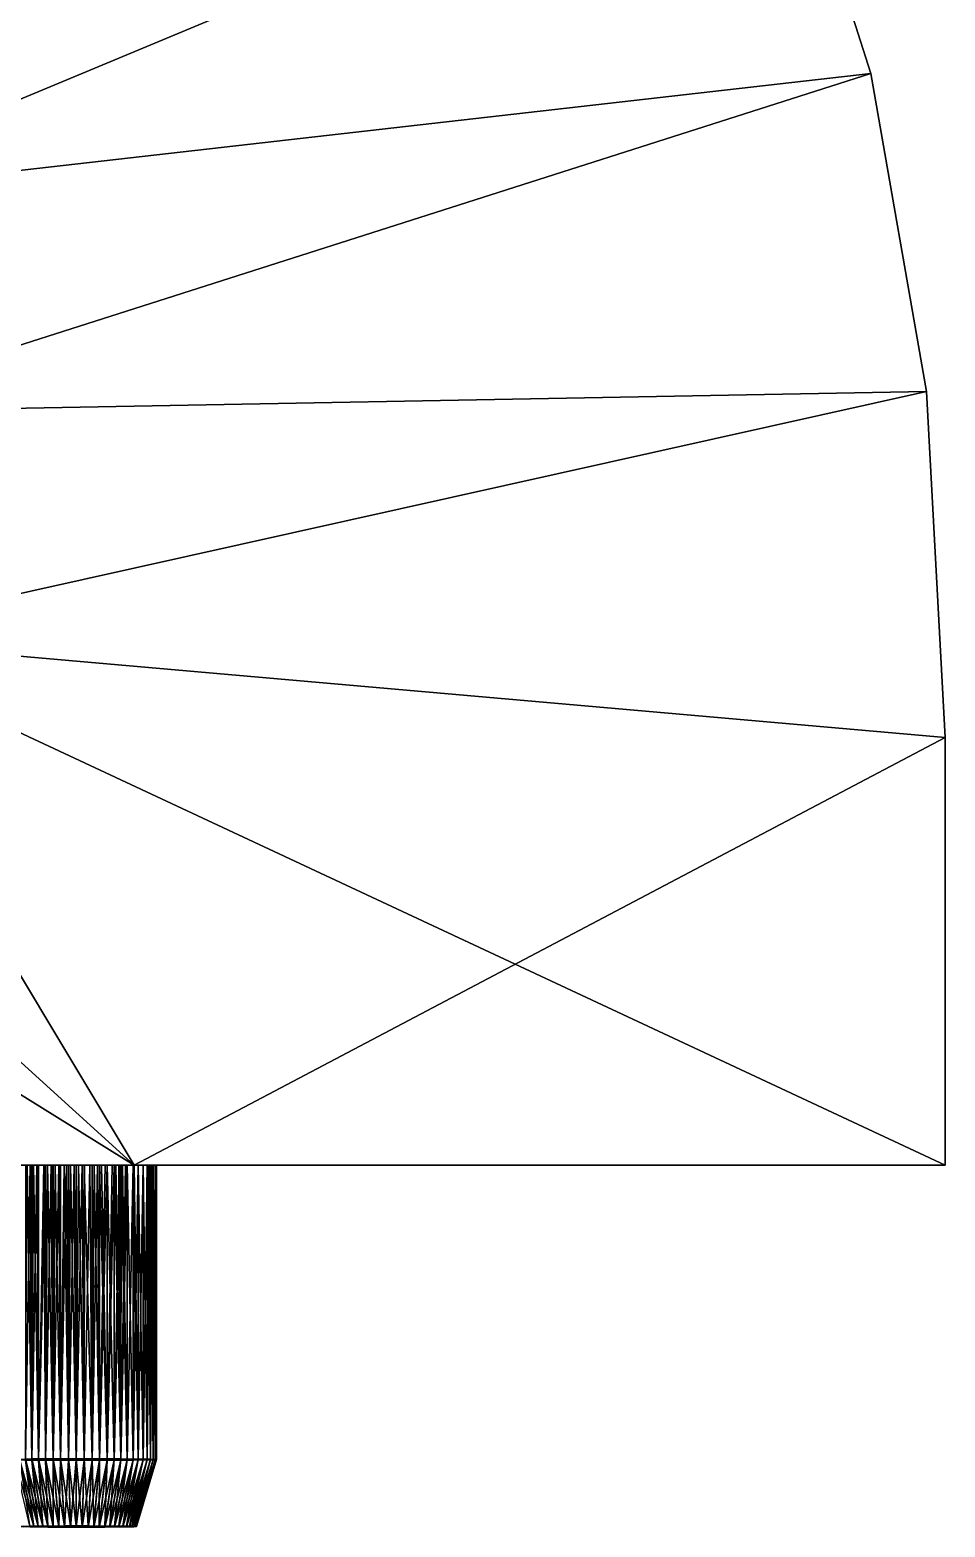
# Model space of a CAD drawing. Extents: x 47.8 to 140.8, y -88 to 7.
# Drawn here: x 123.66 to 140.76, y -48.99 to -21 of the extents above; entities that cross this region are included whole.
import ezdxf

# ---------------------------------------------------------------- set-up
doc = ezdxf.new("R2010")
doc.units = 0
doc.header["$MEASUREMENT"] = 0
doc.layers.add('STL2DXF', color=7, linetype='Continuous')

msp = doc.modelspace()

# ---------------------------------------------------------------- linework, layer by layer
at = {"layer": 'STL2DXF'}
for points in [[(118.293, -20.319), (137.642, -16.381), (119.073, -24.12)], [(118.293, -20.319, 15), (119.073, -24.12, 15), (137.642, -16.381, 15)], [(139.376, -21.809), (119.073, -24.12), (137.642, -16.381)], [(139.376, -21.809, 15), (137.642, -16.381, 15), (119.073, -24.12, 15)], [(139.376, -21.809), (137.642, -16.381), (139.376, -21.809, 15)], [(139.376, -21.809, 15), (137.642, -16.381), (137.642, -16.381, 15)], [(119.073, -24.12), (139.376, -21.809), (119.542, -28.14)], [(119.542, -28.14, 15), (139.376, -21.809, 15), (119.073, -24.12, 15)], [(140.416, -27.757), (119.542, -28.14), (139.376, -21.809)], [(139.376, -21.809, 15), (119.542, -28.14, 15), (140.416, -27.757, 15)], [(139.376, -21.809), (139.376, -21.809, 15), (140.416, -27.757, 15)], [(139.376, -21.809), (140.416, -27.757, 15), (140.416, -27.757)], [(119.698, -32.378), (119.542, -28.14), (140.416, -27.757)], [(119.698, -32.378, 15), (140.416, -27.757, 15), (119.542, -28.14, 15)], [(140.416, -27.757), (140.763, -34.224), (119.698, -32.378)], [(140.416, -27.757, 15), (119.698, -32.378, 15), (140.763, -34.224, 15)], [(140.763, -34.224, 15), (140.763, -34.224), (140.416, -27.757, 15)], [(140.416, -27.757), (140.416, -27.757, 15), (140.763, -34.224)], [(125.603, -42.223, 15), (109.763, -32.378, 15), (68.672, -42.223, 15)], [(95.463, -42.223), (119.698, -32.378), (140.763, -42.223)], [(109.763, -32.378, 15), (125.603, -42.223, 15), (114.763, -32.378, 15)], [(114.763, -32.378, 15), (125.603, -42.223, 15), (119.698, -32.378, 15)], [(140.763, -42.223), (119.698, -32.378), (140.763, -34.224)], [(125.603, -42.223, 15), (140.763, -34.224, 15), (119.698, -32.378, 15)], [(140.763, -42.223, 15), (140.763, -34.224, 15), (125.603, -42.223, 15)], [(140.763, -42.223), (140.763, -34.224), (140.763, -34.224, 15)], [(140.763, -42.223), (140.763, -34.224, 15), (140.763, -42.223, 15)], [(68.672, -42.223, 15), (96.963, -42.223, 8.936), (125.603, -42.223, 15)], [(124.295, -42.223, 6.194), (95.463, -42.223), (124.376, -42.223, 6.182)], [(140.763, -42.223), (124.376, -42.223, 6.182), (95.463, -42.223)], [(123.603, -42.223, 6.468), (95.463, -42.223), (123.69, -42.223, 6.409)], [(123.724, -42.223, 6.39), (95.463, -42.223), (123.816, -42.223, 6.339)], [(123.949, -42.223, 6.281), (95.463, -42.223), (123.949, -42.223, 6.281)], [(123.816, -42.223, 6.339), (95.463, -42.223), (123.949, -42.223, 6.281)], [(124.086, -42.223, 6.236), (95.463, -42.223), (124.088, -42.223, 6.235)], [(123.949, -42.223, 6.281), (95.463, -42.223), (123.987, -42.223, 6.269)], [(124.23, -42.223, 6.202), (95.463, -42.223), (124.295, -42.223, 6.194)], [(124.088, -42.223, 6.235), (95.463, -42.223), (124.126, -42.223, 6.227)], [(124.126, -42.223, 6.227), (95.463, -42.223), (124.23, -42.223, 6.202)], [(123.987, -42.223, 6.269), (95.463, -42.223), (124.086, -42.223, 6.236)], [(123.724, -42.223, 6.39), (123.69, -42.223, 6.409), (95.463, -42.223)], [(97.071, -42.223, 8.931), (125.603, -42.223, 15), (96.963, -42.223, 8.936)], [(97.11, -42.223, 8.929), (125.603, -42.223, 15), (97.071, -42.223, 8.931)], [(97.113, -42.223, 8.929), (125.603, -42.223, 15), (97.11, -42.223, 8.929)], [(97.218, -42.223, 8.915), (125.603, -42.223, 15), (97.113, -42.223, 8.929)], [(97.256, -42.223, 8.909), (125.603, -42.223, 15), (97.218, -42.223, 8.915)], [(97.256, -42.223, 8.909), (125.603, -42.223, 15), (97.256, -42.223, 8.909)], [(97.361, -42.223, 8.886), (125.603, -42.223, 15), (97.256, -42.223, 8.909)], [(97.398, -42.223, 8.877), (125.603, -42.223, 15), (97.361, -42.223, 8.886)], [(97.5, -42.223, 8.843), (125.603, -42.223, 15), (97.398, -42.223, 8.877)], [(97.537, -42.223, 8.831), (125.603, -42.223, 15), (97.5, -42.223, 8.843)], [(97.635, -42.223, 8.788), (125.603, -42.223, 15), (97.537, -42.223, 8.831)], [(97.67, -42.223, 8.773), (125.603, -42.223, 15), (97.635, -42.223, 8.788)], [(97.67, -42.223, 8.773), (125.603, -42.223, 15), (97.67, -42.223, 8.773)], [(97.671, -42.223, 8.772), (125.603, -42.223, 15), (97.67, -42.223, 8.773)], [(97.763, -42.223, 8.722), (125.603, -42.223, 15), (97.671, -42.223, 8.772)], [(97.796, -42.223, 8.703), (125.603, -42.223, 15), (97.763, -42.223, 8.722)], [(97.799, -42.223, 8.702), (125.603, -42.223, 15), (97.796, -42.223, 8.703)], [(97.884, -42.223, 8.644), (125.603, -42.223, 15), (97.799, -42.223, 8.702)], [(97.915, -42.223, 8.623), (125.603, -42.223, 15), (97.884, -42.223, 8.644)], [(98.024, -42.223, 8.532), (125.603, -42.223, 15), (97.915, -42.223, 8.623)], [(98.123, -42.223, 8.432), (125.603, -42.223, 15), (98.024, -42.223, 8.532)], [(98.21, -42.223, 8.323), (125.603, -42.223, 15), (98.123, -42.223, 8.432)], [(98.286, -42.223, 8.207), (125.603, -42.223, 15), (98.21, -42.223, 8.323)], [(98.294, -42.223, 8.192), (125.603, -42.223, 15), (98.286, -42.223, 8.207)], [(98.294, -42.223, 8.192), (98.333, -42.223, 8.117), (125.603, -42.223, 15)], [(98.349, -42.223, 8.084), (125.603, -42.223, 15), (98.333, -42.223, 8.117)], [(125.603, -42.223, 15), (98.349, -42.223, 8.084), (98.35, -42.223, 8.083)], [(98.385, -42.223, 7.991), (125.603, -42.223, 15), (98.35, -42.223, 8.083)], [(98.398, -42.223, 7.957), (125.603, -42.223, 15), (98.385, -42.223, 7.991)], [(125.603, -42.223, 15), (98.398, -42.223, 7.957), (123.571, -42.223, 8.623)], [(123.659, -42.223, 8.682), (125.603, -42.223, 15), (123.571, -42.223, 8.623)], [(123.69, -47.718, 6.233), (123.571, -47.719, 6.313), (123.603, -42.223, 6.468)], [(123.571, -47.739, 8.446), (123.69, -47.74, 8.527), (123.659, -42.223, 8.682)], [(123.571, -47.739, 8.446), (123.659, -42.223, 8.682), (123.571, -42.223, 8.623)], [(123.69, -47.718, 6.233), (123.603, -42.223, 6.468), (123.69, -42.223, 6.409)], [(123.69, -42.223, 8.703), (125.603, -42.223, 15), (123.659, -42.223, 8.682)], [(123.69, -42.223, 8.703), (123.659, -42.223, 8.682), (123.69, -47.74, 8.527)], [(123.693, -42.223, 8.705), (125.603, -42.223, 15), (123.69, -42.223, 8.703)], [(123.69, -47.74, 8.527), (123.783, -42.223, 8.755), (123.693, -42.223, 8.705)], [(123.69, -47.74, 8.527), (123.816, -47.741, 8.596), (123.783, -42.223, 8.755)], [(123.816, -47.717, 6.163), (123.69, -47.718, 6.233), (123.724, -42.223, 6.39)], [(123.69, -42.223, 6.409), (123.724, -42.223, 6.39), (123.69, -47.718, 6.233)], [(123.693, -42.223, 8.705), (123.69, -42.223, 8.703), (123.69, -47.74, 8.527)], [(123.783, -42.223, 8.755), (125.603, -42.223, 15), (123.693, -42.223, 8.705)], [(123.816, -47.717, 6.163), (123.724, -42.223, 6.39), (123.816, -42.223, 6.339)], [(123.816, -42.223, 8.773), (125.603, -42.223, 15), (123.783, -42.223, 8.755)], [(123.816, -42.223, 8.773), (123.783, -42.223, 8.755), (123.816, -47.741, 8.596)], [(123.914, -42.223, 8.816), (125.603, -42.223, 15), (123.816, -42.223, 8.773)], [(123.816, -42.223, 6.339), (123.949, -42.223, 6.281), (123.816, -47.717, 6.163)], [(123.914, -42.223, 8.816), (123.816, -47.741, 8.596), (123.949, -47.741, 8.654)], [(123.949, -47.717, 6.105), (123.816, -47.717, 6.163), (123.949, -42.223, 6.281)], [(123.914, -42.223, 8.816), (123.816, -42.223, 8.773), (123.816, -47.741, 8.596)], [(123.949, -42.223, 8.831), (125.603, -42.223, 15), (123.914, -42.223, 8.816)], [(123.949, -47.741, 8.654), (123.949, -42.223, 8.831), (123.914, -42.223, 8.816)], [(123.987, -42.223, 6.269), (124.088, -47.717, 6.059), (123.949, -47.717, 6.105)], [(124.051, -42.223, 8.865), (125.603, -42.223, 15), (123.949, -42.223, 8.831)], [(123.949, -42.223, 6.281), (123.949, -47.717, 6.105), (123.949, -42.223, 6.281)], [(123.949, -47.717, 6.105), (123.949, -42.223, 6.281), (123.987, -42.223, 6.269)], [(123.949, -47.741, 8.654), (124.088, -47.742, 8.7), (124.051, -42.223, 8.865)], [(123.949, -42.223, 8.831), (123.949, -47.741, 8.654), (124.051, -42.223, 8.865)], [(123.987, -42.223, 6.269), (124.086, -42.223, 6.236), (124.088, -47.717, 6.059)], [(124.088, -42.223, 8.877), (125.603, -42.223, 15), (124.051, -42.223, 8.865)], [(124.088, -42.223, 8.877), (124.051, -42.223, 8.865), (124.088, -47.742, 8.7)], [(124.088, -47.717, 6.059), (124.086, -42.223, 6.236), (124.088, -42.223, 6.235)], [(124.088, -42.223, 8.877), (124.193, -42.223, 8.901), (125.603, -42.223, 15)], [(124.088, -42.223, 8.877), (124.088, -42.223, 8.877), (125.603, -42.223, 15)], [(124.193, -42.223, 8.901), (124.088, -42.223, 8.877), (124.088, -47.742, 8.7)], [(124.088, -42.223, 8.877), (124.088, -47.742, 8.7), (124.088, -42.223, 8.877)], [(124.088, -47.742, 8.7), (124.23, -47.742, 8.733), (124.193, -42.223, 8.901)], [(124.23, -47.716, 6.027), (124.088, -47.717, 6.059), (124.126, -42.223, 6.227)], [(124.088, -42.223, 6.235), (124.126, -42.223, 6.227), (124.088, -47.717, 6.059)], [(124.23, -47.716, 6.027), (124.126, -42.223, 6.227), (124.23, -42.223, 6.202)], [(124.23, -42.223, 8.909), (125.603, -42.223, 15), (124.193, -42.223, 8.901)], [(124.23, -47.742, 8.733), (124.23, -42.223, 8.909), (124.193, -42.223, 8.901)], [(124.23, -42.223, 6.202), (124.295, -42.223, 6.194), (124.23, -47.716, 6.027)], [(124.23, -42.223, 8.909), (124.295, -42.223, 8.918), (125.603, -42.223, 15)], [(124.376, -47.716, 6.007), (124.23, -47.716, 6.027), (124.295, -42.223, 6.194)], [(124.23, -47.742, 8.733), (124.376, -47.742, 8.753), (124.338, -42.223, 8.924)], [(124.295, -42.223, 8.918), (124.23, -42.223, 8.909), (124.23, -47.742, 8.733)], [(124.23, -47.742, 8.733), (124.338, -42.223, 8.924), (124.295, -42.223, 8.918)], [(124.338, -42.223, 8.924), (125.603, -42.223, 15), (124.295, -42.223, 8.918)], [(124.376, -42.223, 6.182), (124.376, -47.716, 6.007), (124.295, -42.223, 6.194)], [(124.338, -42.223, 8.924), (124.376, -42.223, 8.929), (125.603, -42.223, 15)], [(124.376, -42.223, 8.929), (124.338, -42.223, 8.924), (124.376, -47.742, 8.753)], [(124.416, -42.223, 6.181), (124.523, -47.716, 6), (124.376, -47.716, 6.007)], [(124.484, -42.223, 8.934), (125.603, -42.223, 15), (124.376, -42.223, 8.929)], [(124.484, -42.223, 8.934), (124.376, -47.742, 8.753), (124.523, -47.742, 8.759)], [(124.376, -42.223, 6.182), (140.763, -42.223), (124.416, -42.223, 6.181)], [(124.376, -47.716, 6.007), (124.376, -42.223, 6.182), (124.416, -42.223, 6.181)], [(124.484, -42.223, 8.934), (124.376, -42.223, 8.929), (124.376, -47.742, 8.753)], [(124.52, -42.223, 6.176), (124.416, -42.223, 6.181), (140.763, -42.223)], [(124.52, -42.223, 6.176), (124.523, -47.716, 6), (124.416, -42.223, 6.181)], [(124.484, -42.223, 8.934), (124.523, -42.223, 8.936), (125.603, -42.223, 15)], [(124.523, -47.742, 8.759), (124.523, -42.223, 8.936), (124.484, -42.223, 8.934)], [(124.523, -42.223, 6.176), (124.52, -42.223, 6.176), (140.763, -42.223)], [(124.523, -42.223, 6.176), (124.523, -47.716, 6), (124.52, -42.223, 6.176)], [(124.523, -42.223, 8.936), (124.631, -42.223, 8.931), (125.603, -42.223, 15)], [(124.523, -42.223, 6.176), (140.763, -42.223), (124.563, -42.223, 6.178)], [(124.523, -42.223, 6.176), (124.563, -42.223, 6.178), (124.523, -47.716, 6)], [(124.67, -47.716, 6.007), (124.523, -47.716, 6), (124.563, -42.223, 6.178)], [(124.523, -47.742, 8.759), (124.67, -47.742, 8.753), (124.631, -42.223, 8.931)], [(124.523, -47.742, 8.759), (124.631, -42.223, 8.931), (124.523, -42.223, 8.936)], [(124.67, -42.223, 6.182), (124.67, -47.716, 6.007), (124.563, -42.223, 6.178)], [(124.67, -42.223, 6.182), (124.563, -42.223, 6.178), (140.763, -42.223)], [(124.631, -42.223, 8.931), (124.67, -42.223, 8.929), (125.603, -42.223, 15)], [(124.67, -42.223, 8.929), (124.631, -42.223, 8.931), (124.67, -47.742, 8.753)], [(124.816, -42.223, 6.202), (124.816, -47.716, 6.027), (124.67, -42.223, 6.182)], [(124.67, -47.716, 6.007), (124.67, -42.223, 6.182), (124.816, -47.716, 6.027)], [(124.67, -42.223, 8.929), (124.67, -47.742, 8.753), (124.673, -42.223, 8.929)], [(124.67, -42.223, 8.929), (124.673, -42.223, 8.929), (125.603, -42.223, 15)], [(124.816, -47.742, 8.733), (124.778, -42.223, 8.915), (124.67, -47.742, 8.753)], [(124.816, -42.223, 6.202), (124.67, -42.223, 6.182), (140.763, -42.223)], [(124.778, -42.223, 8.915), (124.673, -42.223, 8.929), (124.67, -47.742, 8.753)], [(124.673, -42.223, 8.929), (124.778, -42.223, 8.915), (125.603, -42.223, 15)], [(124.816, -42.223, 8.909), (125.603, -42.223, 15), (124.778, -42.223, 8.915)], [(124.816, -47.742, 8.733), (124.816, -42.223, 8.909), (124.778, -42.223, 8.915)], [(124.958, -47.717, 6.059), (124.816, -47.716, 6.027), (124.854, -42.223, 6.211)], [(124.816, -47.716, 6.027), (124.816, -42.223, 6.202), (124.854, -42.223, 6.211)], [(124.816, -42.223, 8.909), (125.603, -42.223, 15), (124.816, -42.223, 8.909)], [(124.921, -42.223, 8.886), (125.603, -42.223, 15), (124.816, -42.223, 8.909)], [(124.816, -47.742, 8.733), (124.921, -42.223, 8.886), (124.816, -42.223, 8.909)], [(124.816, -42.223, 8.909), (124.816, -42.223, 8.909), (124.816, -47.742, 8.733)], [(124.816, -47.742, 8.733), (124.958, -47.742, 8.7), (124.921, -42.223, 8.886)], [(124.854, -42.223, 6.211), (124.816, -42.223, 6.202), (140.763, -42.223)], [(124.958, -42.223, 6.235), (124.958, -47.717, 6.059), (124.854, -42.223, 6.211)], [(124.854, -42.223, 6.211), (140.763, -42.223), (124.958, -42.223, 6.235)], [(124.958, -42.223, 8.877), (125.603, -42.223, 15), (124.921, -42.223, 8.886)], [(124.958, -42.223, 8.877), (124.921, -42.223, 8.886), (124.958, -47.742, 8.7)], [(124.996, -42.223, 6.248), (125.097, -47.717, 6.105), (124.958, -42.223, 6.235)], [(124.958, -47.717, 6.059), (124.958, -42.223, 6.235), (125.097, -47.717, 6.105)], [(125.06, -42.223, 8.843), (125.603, -42.223, 15), (124.958, -42.223, 8.877)], [(125.097, -47.741, 8.654), (125.097, -42.223, 8.831), (124.958, -47.742, 8.7)], [(124.958, -42.223, 6.235), (140.763, -42.223), (124.996, -42.223, 6.248)], [(125.06, -42.223, 8.843), (124.958, -42.223, 8.877), (124.958, -47.742, 8.7)], [(124.958, -47.742, 8.7), (125.097, -42.223, 8.831), (125.06, -42.223, 8.843)], [(124.996, -42.223, 6.248), (140.763, -42.223), (125.097, -42.223, 6.281)], [(125.097, -47.717, 6.105), (124.996, -42.223, 6.248), (125.097, -42.223, 6.281)], [(125.097, -42.223, 8.831), (125.603, -42.223, 15), (125.06, -42.223, 8.843)], [(125.228, -42.223, 6.338), (125.23, -47.717, 6.163), (125.097, -42.223, 6.281)], [(125.097, -47.717, 6.105), (125.097, -42.223, 6.281), (125.23, -47.717, 6.163)], [(125.195, -42.223, 8.788), (125.603, -42.223, 15), (125.097, -42.223, 8.831)], [(125.097, -42.223, 6.281), (140.763, -42.223), (125.228, -42.223, 6.338)], [(125.23, -47.741, 8.596), (125.23, -42.223, 8.773), (125.097, -47.741, 8.654)], [(125.195, -42.223, 8.788), (125.097, -47.741, 8.654), (125.23, -42.223, 8.773)], [(125.097, -47.741, 8.654), (125.195, -42.223, 8.788), (125.097, -42.223, 8.831)], [(125.23, -42.223, 8.773), (125.603, -42.223, 15), (125.195, -42.223, 8.788)], [(125.228, -42.223, 6.338), (140.763, -42.223), (125.23, -42.223, 6.339)], [(125.23, -42.223, 6.339), (125.23, -47.717, 6.163), (125.228, -42.223, 6.338)], [(125.23, -42.223, 8.773), (125.23, -42.223, 8.773), (125.603, -42.223, 15)], [(125.23, -42.223, 8.773), (125.323, -42.223, 8.722), (125.603, -42.223, 15)], [(125.323, -42.223, 8.722), (125.23, -47.741, 8.596), (125.356, -42.223, 8.703)], [(125.356, -47.74, 8.527), (125.356, -42.223, 8.703), (125.23, -47.741, 8.596)], [(125.23, -42.223, 6.339), (140.763, -42.223), (125.264, -42.223, 6.358)], [(125.323, -42.223, 8.722), (125.23, -42.223, 8.773), (125.23, -47.741, 8.596)], [(125.23, -42.223, 8.773), (125.23, -47.741, 8.596), (125.23, -42.223, 8.773)], [(125.264, -42.223, 6.358), (125.356, -47.718, 6.233), (125.23, -42.223, 6.339)], [(125.23, -47.717, 6.163), (125.23, -42.223, 6.339), (125.356, -47.718, 6.233)], [(125.319, -42.223, 6.388), (125.264, -42.223, 6.358), (140.763, -42.223)], [(125.264, -42.223, 6.358), (125.319, -42.223, 6.388), (125.356, -47.718, 6.233)], [(125.319, -42.223, 6.388), (140.763, -42.223), (125.356, -42.223, 6.409)], [(125.356, -42.223, 6.409), (125.356, -47.718, 6.233), (125.319, -42.223, 6.388)], [(125.356, -42.223, 8.703), (125.603, -42.223, 15), (125.323, -42.223, 8.722)], [(125.356, -42.223, 8.703), (125.359, -42.223, 8.702), (125.603, -42.223, 15)], [(125.475, -47.739, 8.446), (125.475, -42.223, 8.623), (125.356, -47.74, 8.527)], [(125.356, -42.223, 6.409), (140.763, -42.223), (125.388, -42.223, 6.43)], [(125.359, -42.223, 8.702), (125.356, -42.223, 8.703), (125.356, -47.74, 8.527)], [(125.356, -47.74, 8.527), (125.444, -42.223, 8.644), (125.359, -42.223, 8.702)], [(125.444, -42.223, 8.644), (125.356, -47.74, 8.527), (125.475, -42.223, 8.623)], [(125.475, -47.719, 6.313), (125.356, -47.718, 6.233), (125.356, -42.223, 6.409)], [(125.475, -47.719, 6.313), (125.356, -42.223, 6.409), (125.388, -42.223, 6.43)], [(125.444, -42.223, 8.644), (125.603, -42.223, 15), (125.359, -42.223, 8.702)], [(125.388, -42.223, 6.43), (140.763, -42.223), (125.475, -42.223, 6.489)], [(125.475, -42.223, 6.489), (125.475, -47.719, 6.313), (125.388, -42.223, 6.43)], [(125.444, -42.223, 8.644), (125.475, -42.223, 8.623), (125.603, -42.223, 15)], [(140.763, -42.223, 15), (125.603, -42.223, 15), (125.475, -42.223, 8.623)], [(125.475, -42.223, 8.623), (125.584, -42.223, 8.532), (140.763, -42.223, 15)], [(125.475, -42.223, 6.489), (140.763, -42.223), (125.584, -42.223, 6.58)], [(125.584, -47.738, 8.355), (125.584, -42.223, 8.532), (125.475, -47.739, 8.446)], [(125.475, -42.223, 8.623), (125.475, -47.739, 8.446), (125.584, -42.223, 8.532)], [(125.475, -47.719, 6.313), (125.475, -42.223, 6.489), (125.584, -47.72, 6.404)], [(125.584, -42.223, 6.58), (125.584, -47.72, 6.404), (125.475, -42.223, 6.489)], [(125.603, -42.223, 8.512), (140.763, -42.223, 15), (125.584, -42.223, 8.532)], [(125.603, -42.223, 8.512), (125.584, -47.738, 8.355), (125.682, -42.223, 8.432)], [(125.584, -42.223, 8.532), (125.584, -47.738, 8.355), (125.603, -42.223, 8.512)], [(125.584, -42.223, 6.58), (140.763, -42.223), (125.603, -42.223, 6.6)], [(125.584, -42.223, 6.58), (125.603, -42.223, 6.6), (125.682, -47.721, 6.504)], [(125.682, -47.737, 8.255), (125.682, -42.223, 8.432), (125.584, -47.738, 8.355)], [(125.584, -42.223, 6.58), (125.682, -47.721, 6.504), (125.584, -47.72, 6.404)], [(125.682, -42.223, 8.432), (140.763, -42.223, 15), (125.603, -42.223, 8.512)], [(125.603, -42.223, 6.6), (140.763, -42.223), (125.682, -42.223, 6.68)], [(125.682, -42.223, 6.68), (125.682, -47.721, 6.504), (125.603, -42.223, 6.6)], [(125.77, -42.223, 8.323), (140.763, -42.223, 15), (125.682, -42.223, 8.432)], [(125.77, -42.223, 8.323), (125.682, -42.223, 8.432), (125.682, -47.737, 8.255)], [(125.682, -42.223, 6.68), (140.763, -42.223), (125.77, -42.223, 6.789)], [(125.77, -47.722, 6.613), (125.682, -42.223, 6.68), (125.77, -42.223, 6.789)], [(125.682, -47.721, 6.504), (125.682, -42.223, 6.68), (125.77, -47.722, 6.613)], [(125.77, -42.223, 8.323), (125.682, -47.737, 8.255), (125.77, -47.736, 8.146)], [(125.77, -42.223, 8.323), (125.77, -47.736, 8.146), (125.846, -42.223, 8.207)], [(125.77, -42.223, 6.789), (140.763, -42.223), (125.846, -42.223, 6.904)], [(125.846, -42.223, 8.207), (140.763, -42.223, 15), (125.77, -42.223, 8.323)], [(125.77, -47.722, 6.613), (125.77, -42.223, 6.789), (125.846, -47.723, 6.729)], [(125.846, -42.223, 6.904), (125.846, -47.723, 6.729), (125.77, -42.223, 6.789)], [(125.846, -47.735, 8.03), (125.846, -42.223, 8.207), (125.77, -47.736, 8.146)], [(125.854, -42.223, 8.192), (140.763, -42.223, 15), (125.846, -42.223, 8.207)], [(125.846, -47.735, 8.03), (125.909, -42.223, 8.084), (125.893, -42.223, 8.117)], [(125.846, -42.223, 8.207), (125.846, -47.735, 8.03), (125.854, -42.223, 8.192)], [(125.893, -42.223, 8.117), (125.854, -42.223, 8.192), (125.846, -47.735, 8.03)], [(125.846, -42.223, 6.904), (140.763, -42.223), (125.846, -42.223, 6.905)], [(125.846, -42.223, 6.905), (125.846, -47.723, 6.729), (125.846, -42.223, 6.904)], [(125.846, -42.223, 6.905), (140.763, -42.223), (125.863, -42.223, 6.938)], [(125.863, -42.223, 6.938), (125.909, -47.724, 6.852), (125.846, -42.223, 6.905)], [(125.846, -47.735, 8.03), (125.909, -47.734, 7.908), (125.909, -42.223, 8.084)], [(125.846, -47.723, 6.729), (125.846, -42.223, 6.905), (125.909, -47.724, 6.852)], [(125.854, -42.223, 8.192), (125.893, -42.223, 8.117), (140.763, -42.223, 15)], [(125.909, -42.223, 7.028), (125.863, -42.223, 6.938), (140.763, -42.223)], [(125.909, -42.223, 7.028), (125.909, -47.724, 6.852), (125.863, -42.223, 6.938)], [(125.909, -42.223, 8.084), (140.763, -42.223, 15), (125.893, -42.223, 8.117)], [(125.909, -47.734, 7.908), (125.958, -47.733, 7.78), (125.958, -42.223, 7.957)], [(125.909, -42.223, 8.084), (125.91, -42.223, 8.083), (140.763, -42.223, 15)], [(125.909, -47.734, 7.908), (125.91, -42.223, 8.083), (125.909, -42.223, 8.084)], [(125.909, -47.734, 7.908), (125.945, -42.223, 7.991), (125.91, -42.223, 8.083)], [(125.909, -47.734, 7.908), (125.958, -42.223, 7.957), (125.945, -42.223, 7.991)], [(125.909, -42.223, 7.028), (140.763, -42.223), (125.922, -42.223, 7.062)], [(125.958, -47.725, 6.979), (125.909, -42.223, 7.028), (125.922, -42.223, 7.062)], [(125.958, -47.725, 6.979), (125.909, -47.724, 6.852), (125.909, -42.223, 7.028)], [(125.945, -42.223, 7.991), (140.763, -42.223, 15), (125.91, -42.223, 8.083)], [(125.922, -42.223, 7.062), (140.763, -42.223), (125.958, -42.223, 7.156)], [(125.922, -42.223, 7.062), (125.958, -42.223, 7.156), (125.958, -47.725, 6.979)], [(125.958, -42.223, 7.957), (140.763, -42.223, 15), (125.945, -42.223, 7.991)], [(125.962, -42.223, 7.168), (125.994, -47.726, 7.11), (125.958, -42.223, 7.156)], [(125.994, -42.223, 7.826), (140.763, -42.223, 15), (125.958, -42.223, 7.957)], [(125.958, -42.223, 7.156), (140.763, -42.223), (125.962, -42.223, 7.168)], [(125.958, -47.725, 6.979), (125.958, -42.223, 7.156), (125.994, -47.726, 7.11)], [(125.994, -47.732, 7.649), (125.994, -42.223, 7.826), (125.958, -47.733, 7.78)], [(125.958, -42.223, 7.957), (125.958, -47.733, 7.78), (125.994, -42.223, 7.826)], [(125.962, -42.223, 7.168), (140.763, -42.223), (125.994, -42.223, 7.287)], [(125.962, -42.223, 7.168), (125.994, -42.223, 7.287), (125.994, -47.726, 7.11)], [(125.994, -42.223, 7.287), (140.763, -42.223), (125.994, -42.223, 7.287)], [(125.994, -42.223, 7.287), (140.763, -42.223), (126, -42.223, 7.322)], [(126.01, -42.223, 7.727), (140.763, -42.223, 15), (125.994, -42.223, 7.826)], [(125.994, -42.223, 7.287), (125.994, -47.726, 7.11), (125.994, -42.223, 7.287)], [(126, -42.223, 7.322), (126.016, -47.728, 7.244), (125.994, -42.223, 7.287)], [(125.994, -47.726, 7.11), (125.994, -42.223, 7.287), (126.016, -47.728, 7.244)], [(125.994, -42.223, 7.826), (125.994, -47.732, 7.649), (126.01, -42.223, 7.727)], [(126.01, -42.223, 7.727), (125.994, -47.732, 7.649), (126.016, -42.223, 7.692)], [(126.016, -47.73, 7.515), (126.016, -42.223, 7.692), (125.994, -47.732, 7.649)], [(126, -42.223, 7.322), (140.763, -42.223), (126.016, -42.223, 7.42)], [(126.016, -42.223, 7.42), (126.016, -47.728, 7.244), (126, -42.223, 7.322)], [(126.016, -42.223, 7.692), (140.763, -42.223, 15), (126.01, -42.223, 7.727)], [(126.016, -42.223, 7.42), (140.763, -42.223), (126.016, -42.223, 7.421)], [(126.016, -42.223, 7.421), (126.016, -47.728, 7.244), (126.016, -42.223, 7.42)], [(126.016, -42.223, 7.421), (140.763, -42.223), (126.018, -42.223, 7.457)], [(126.018, -42.223, 7.457), (126.023, -47.729, 7.38), (126.016, -42.223, 7.421)], [(126.021, -42.223, 7.592), (140.763, -42.223, 15), (126.016, -42.223, 7.692)], [(126.016, -47.728, 7.244), (126.016, -42.223, 7.421), (126.023, -47.729, 7.38)], [(126.021, -42.223, 7.592), (126.016, -47.73, 7.515), (126.023, -42.223, 7.556)], [(126.023, -47.729, 7.38), (126.023, -42.223, 7.556), (126.016, -47.73, 7.515)], [(126.016, -42.223, 7.692), (126.016, -47.73, 7.515), (126.021, -42.223, 7.592)], [(126.018, -42.223, 7.457), (140.763, -42.223), (126.023, -42.223, 7.556)], [(126.018, -42.223, 7.457), (126.023, -42.223, 7.556), (126.023, -47.729, 7.38)], [(126.023, -42.223, 7.556), (140.763, -42.223, 15), (126.021, -42.223, 7.592)], [(126.023, -42.223, 7.556), (140.763, -42.223), (126.023, -42.223, 7.556)], [(140.763, -42.223, 15), (126.023, -42.223, 7.556), (140.763, -42.223)], [(126.023, -42.223, 7.556), (126.023, -47.729, 7.38), (126.023, -42.223, 7.556)], [(123.363, -47.721, 6.504), (123.462, -47.72, 6.404), (123.727, -48.974, 6.608)], [(123.727, -48.974, 6.608), (123.653, -48.975, 6.683), (123.363, -47.721, 6.504)], [(123.809, -48.974, 6.54), (123.462, -47.72, 6.404), (123.571, -47.719, 6.313)], [(123.462, -47.72, 6.404), (123.809, -48.974, 6.54), (123.727, -48.974, 6.608)], [(123.653, -48.987, 7.996), (123.727, -48.988, 8.071), (123.462, -47.738, 8.355)], [(123.571, -47.739, 8.446), (123.462, -47.738, 8.355), (123.727, -48.988, 8.071)], [(123.571, -47.719, 6.313), (123.69, -47.718, 6.233), (123.898, -48.973, 6.479)], [(123.898, -48.973, 6.479), (123.809, -48.974, 6.54), (123.571, -47.719, 6.313)], [(123.69, -47.74, 8.527), (123.571, -47.739, 8.446), (123.809, -48.989, 8.139)], [(123.727, -48.988, 8.071), (123.809, -48.989, 8.139), (123.571, -47.739, 8.446)], [(123.993, -48.972, 6.427), (123.69, -47.718, 6.233), (123.816, -47.717, 6.163)], [(123.69, -47.718, 6.233), (123.993, -48.972, 6.427), (123.898, -48.973, 6.479)], [(123.69, -47.74, 8.527), (123.898, -48.989, 8.2), (123.816, -47.741, 8.596)], [(123.69, -47.74, 8.527), (123.809, -48.989, 8.139), (123.898, -48.989, 8.2)], [(124.092, -48.972, 6.384), (123.993, -48.972, 6.427), (123.816, -47.717, 6.163)], [(124.092, -48.972, 6.384), (123.816, -47.717, 6.163), (123.949, -47.717, 6.105)], [(123.993, -48.99, 8.252), (123.949, -47.741, 8.654), (123.816, -47.741, 8.596)], [(123.898, -48.989, 8.2), (123.993, -48.99, 8.252), (123.816, -47.741, 8.596)], [(123.949, -47.717, 6.105), (124.088, -47.717, 6.059), (124.196, -48.972, 6.349)], [(124.092, -48.972, 6.384), (123.949, -47.717, 6.105), (124.196, -48.972, 6.349)], [(124.092, -48.99, 8.295), (123.949, -47.741, 8.654), (123.993, -48.99, 8.252)], [(123.949, -47.741, 8.654), (124.092, -48.99, 8.295), (124.088, -47.742, 8.7)], [(124.23, -47.716, 6.027), (124.303, -48.971, 6.325), (124.088, -47.717, 6.059)], [(124.303, -48.971, 6.325), (124.196, -48.972, 6.349), (124.088, -47.717, 6.059)], [(124.196, -48.991, 8.33), (124.23, -47.742, 8.733), (124.088, -47.742, 8.7)], [(124.092, -48.99, 8.295), (124.196, -48.991, 8.33), (124.088, -47.742, 8.7)], [(124.23, -47.742, 8.733), (124.196, -48.991, 8.33), (124.303, -48.991, 8.354)], [(124.413, -48.971, 6.31), (124.303, -48.971, 6.325), (124.23, -47.716, 6.027)], [(124.376, -47.716, 6.007), (124.413, -48.971, 6.31), (124.23, -47.716, 6.027)], [(124.376, -47.742, 8.753), (124.23, -47.742, 8.733), (124.303, -48.991, 8.354)], [(124.376, -47.742, 8.753), (124.303, -48.991, 8.354), (124.413, -48.991, 8.369)], [(124.523, -48.971, 6.305), (124.413, -48.971, 6.31), (124.376, -47.716, 6.007)], [(124.523, -47.716, 6), (124.523, -48.971, 6.305), (124.376, -47.716, 6.007)], [(124.523, -47.742, 8.759), (124.376, -47.742, 8.753), (124.413, -48.991, 8.369)], [(124.413, -48.991, 8.369), (124.523, -48.991, 8.374), (124.523, -47.742, 8.759)], [(124.633, -48.971, 6.31), (124.523, -48.971, 6.305), (124.523, -47.716, 6)], [(124.633, -48.971, 6.31), (124.523, -47.716, 6), (124.67, -47.716, 6.007)], [(124.523, -48.991, 8.374), (124.633, -48.991, 8.369), (124.67, -47.742, 8.753)], [(124.67, -47.742, 8.753), (124.523, -47.742, 8.759), (124.523, -48.991, 8.374)], [(124.742, -48.971, 6.325), (124.633, -48.971, 6.31), (124.67, -47.716, 6.007)], [(124.67, -47.742, 8.753), (124.633, -48.991, 8.369), (124.816, -47.742, 8.733)], [(124.633, -48.991, 8.369), (124.742, -48.991, 8.354), (124.816, -47.742, 8.733)], [(124.67, -47.716, 6.007), (124.816, -47.716, 6.027), (124.742, -48.971, 6.325)], [(124.742, -48.971, 6.325), (124.816, -47.716, 6.027), (124.85, -48.972, 6.349)], [(124.742, -48.991, 8.354), (124.958, -47.742, 8.7), (124.816, -47.742, 8.733)], [(124.958, -47.742, 8.7), (124.742, -48.991, 8.354), (124.85, -48.991, 8.33)], [(124.958, -47.717, 6.059), (124.85, -48.972, 6.349), (124.816, -47.716, 6.027)], [(124.953, -48.972, 6.384), (124.85, -48.972, 6.349), (124.958, -47.717, 6.059)], [(124.958, -47.742, 8.7), (124.85, -48.991, 8.33), (125.097, -47.741, 8.654)], [(124.85, -48.991, 8.33), (124.953, -48.99, 8.295), (125.097, -47.741, 8.654)], [(125.097, -47.717, 6.105), (124.953, -48.972, 6.384), (124.958, -47.717, 6.059)], [(125.053, -48.972, 6.427), (124.953, -48.972, 6.384), (125.097, -47.717, 6.105)], [(124.953, -48.99, 8.295), (125.23, -47.741, 8.596), (125.097, -47.741, 8.654)], [(125.23, -47.741, 8.596), (124.953, -48.99, 8.295), (125.053, -48.99, 8.252)], [(125.053, -48.972, 6.427), (125.097, -47.717, 6.105), (125.23, -47.717, 6.163)], [(125.148, -48.973, 6.479), (125.053, -48.972, 6.427), (125.23, -47.717, 6.163)], [(125.053, -48.99, 8.252), (125.356, -47.74, 8.527), (125.23, -47.741, 8.596)], [(125.053, -48.99, 8.252), (125.148, -48.989, 8.2), (125.356, -47.74, 8.527)], [(125.23, -47.717, 6.163), (125.356, -47.718, 6.233), (125.148, -48.973, 6.479)], [(125.237, -48.974, 6.54), (125.148, -48.973, 6.479), (125.356, -47.718, 6.233)], [(125.475, -47.739, 8.446), (125.356, -47.74, 8.527), (125.148, -48.989, 8.2)], [(125.148, -48.989, 8.2), (125.237, -48.989, 8.139), (125.475, -47.739, 8.446)], [(125.356, -47.718, 6.233), (125.475, -47.719, 6.313), (125.237, -48.974, 6.54)], [(125.475, -47.719, 6.313), (125.318, -48.974, 6.608), (125.237, -48.974, 6.54)], [(125.318, -48.988, 8.071), (125.584, -47.738, 8.355), (125.237, -48.989, 8.139)], [(125.237, -48.989, 8.139), (125.584, -47.738, 8.355), (125.475, -47.739, 8.446)], [(125.318, -48.974, 6.608), (125.475, -47.719, 6.313), (125.584, -47.72, 6.404)], [(125.393, -48.975, 6.683), (125.318, -48.974, 6.608), (125.584, -47.72, 6.404)], [(125.682, -47.737, 8.255), (125.318, -48.988, 8.071), (125.393, -48.987, 7.996)], [(125.318, -48.988, 8.071), (125.682, -47.737, 8.255), (125.584, -47.738, 8.355)], [(125.584, -47.72, 6.404), (125.682, -47.721, 6.504), (125.393, -48.975, 6.683)], [(125.458, -48.976, 6.765), (125.393, -48.975, 6.683), (125.682, -47.721, 6.504)], [(125.682, -47.737, 8.255), (125.393, -48.987, 7.996), (125.77, -47.736, 8.146)], [(125.393, -48.987, 7.996), (125.458, -48.987, 7.914), (125.77, -47.736, 8.146)], [(125.77, -47.722, 6.613), (125.458, -48.976, 6.765), (125.682, -47.721, 6.504)], [(125.515, -48.976, 6.852), (125.458, -48.976, 6.765), (125.77, -47.722, 6.613)], [(125.77, -47.736, 8.146), (125.458, -48.987, 7.914), (125.846, -47.735, 8.03)], [(125.458, -48.987, 7.914), (125.515, -48.986, 7.827), (125.846, -47.735, 8.03)], [(125.846, -47.723, 6.729), (125.515, -48.976, 6.852), (125.77, -47.722, 6.613)], [(125.846, -47.723, 6.729), (125.562, -48.977, 6.943), (125.515, -48.976, 6.852)], [(125.846, -47.735, 8.03), (125.515, -48.986, 7.827), (125.909, -47.734, 7.908)], [(125.909, -47.734, 7.908), (125.515, -48.986, 7.827), (125.562, -48.985, 7.735)], [(125.562, -48.977, 6.943), (125.846, -47.723, 6.729), (125.909, -47.724, 6.852)], [(125.562, -48.977, 6.943), (125.909, -47.724, 6.852), (125.6, -48.978, 7.039)], [(125.958, -47.733, 7.78), (125.562, -48.985, 7.735), (125.6, -48.984, 7.64)], [(125.958, -47.733, 7.78), (125.909, -47.734, 7.908), (125.562, -48.985, 7.735)], [(125.958, -47.725, 6.979), (125.6, -48.978, 7.039), (125.909, -47.724, 6.852)], [(125.626, -48.979, 7.138), (125.6, -48.978, 7.039), (125.958, -47.725, 6.979)], [(125.994, -47.732, 7.649), (125.6, -48.984, 7.64), (125.626, -48.983, 7.541)], [(125.994, -47.732, 7.649), (125.958, -47.733, 7.78), (125.6, -48.984, 7.64)], [(125.994, -47.726, 7.11), (125.626, -48.979, 7.138), (125.958, -47.725, 6.979)], [(125.994, -47.726, 7.11), (125.643, -48.98, 7.238), (125.626, -48.979, 7.138)], [(125.626, -48.983, 7.541), (125.643, -48.982, 7.441), (126.016, -47.73, 7.515)], [(125.994, -47.732, 7.649), (125.626, -48.983, 7.541), (126.016, -47.73, 7.515)], [(125.643, -48.98, 7.238), (125.994, -47.726, 7.11), (126.016, -47.728, 7.244)], [(125.643, -48.98, 7.238), (126.016, -47.728, 7.244), (125.648, -48.981, 7.339)], [(125.648, -48.981, 7.339), (126.023, -47.729, 7.38), (125.643, -48.982, 7.441)], [(126.016, -47.73, 7.515), (125.643, -48.982, 7.441), (126.023, -47.729, 7.38)], [(126.023, -47.729, 7.38), (125.648, -48.981, 7.339), (126.016, -47.728, 7.244)], [(123.398, -48.981, 7.339), (123.403, -48.98, 7.238), (124.523, -48.981, 7.339)], [(123.403, -48.982, 7.441), (123.398, -48.981, 7.339), (124.523, -48.981, 7.339)], [(123.403, -48.98, 7.238), (123.42, -48.979, 7.138), (124.523, -48.981, 7.339)], [(123.42, -48.983, 7.541), (123.403, -48.982, 7.441), (124.523, -48.981, 7.339)], [(123.42, -48.979, 7.138), (123.446, -48.978, 7.039), (124.523, -48.981, 7.339)], [(123.446, -48.984, 7.64), (123.42, -48.983, 7.541), (124.523, -48.981, 7.339)], [(124.523, -48.981, 7.339), (123.446, -48.978, 7.039), (123.484, -48.977, 6.943)], [(123.484, -48.985, 7.735), (123.446, -48.984, 7.64), (124.523, -48.981, 7.339)], [(124.523, -48.981, 7.339), (123.484, -48.977, 6.943), (123.531, -48.976, 6.852)], [(123.531, -48.986, 7.827), (123.484, -48.985, 7.735), (124.523, -48.981, 7.339)], [(124.523, -48.981, 7.339), (123.531, -48.976, 6.852), (123.588, -48.976, 6.765)], [(124.523, -48.981, 7.339), (123.588, -48.987, 7.914), (123.531, -48.986, 7.827)], [(123.588, -48.976, 6.765), (123.653, -48.975, 6.683), (124.523, -48.981, 7.339)], [(124.523, -48.981, 7.339), (123.653, -48.987, 7.996), (123.588, -48.987, 7.914)], [(123.653, -48.975, 6.683), (123.727, -48.974, 6.608), (124.523, -48.981, 7.339)], [(123.727, -48.988, 8.071), (123.653, -48.987, 7.996), (124.523, -48.981, 7.339)], [(123.809, -48.974, 6.54), (124.523, -48.981, 7.339), (123.727, -48.974, 6.608)], [(123.809, -48.989, 8.139), (123.727, -48.988, 8.071), (124.523, -48.981, 7.339)], [(123.809, -48.974, 6.54), (123.898, -48.973, 6.479), (124.523, -48.981, 7.339)], [(123.809, -48.989, 8.139), (124.523, -48.981, 7.339), (123.898, -48.989, 8.2)], [(123.993, -48.972, 6.427), (124.523, -48.981, 7.339), (123.898, -48.973, 6.479)], [(124.523, -48.981, 7.339), (123.993, -48.99, 8.252), (123.898, -48.989, 8.2)], [(124.523, -48.981, 7.339), (123.993, -48.972, 6.427), (124.092, -48.972, 6.384)], [(123.993, -48.99, 8.252), (124.523, -48.981, 7.339), (124.092, -48.99, 8.295)], [(124.092, -48.972, 6.384), (124.196, -48.972, 6.349), (124.523, -48.981, 7.339)], [(124.523, -48.981, 7.339), (124.196, -48.991, 8.33), (124.092, -48.99, 8.295)], [(124.523, -48.981, 7.339), (124.196, -48.972, 6.349), (124.303, -48.971, 6.325)], [(124.303, -48.991, 8.354), (124.196, -48.991, 8.33), (124.523, -48.981, 7.339)], [(124.523, -48.981, 7.339), (124.303, -48.971, 6.325), (124.413, -48.971, 6.31)], [(124.413, -48.991, 8.369), (124.303, -48.991, 8.354), (124.523, -48.981, 7.339)], [(124.413, -48.971, 6.31), (124.523, -48.971, 6.305), (124.523, -48.981, 7.339)], [(124.523, -48.991, 8.374), (124.413, -48.991, 8.369), (124.523, -48.981, 7.339)], [(124.523, -48.981, 7.339), (124.742, -48.971, 6.325), (124.85, -48.972, 6.349)], [(124.633, -48.971, 6.31), (124.523, -48.981, 7.339), (124.523, -48.971, 6.305)], [(124.523, -48.981, 7.339), (124.633, -48.971, 6.31), (124.742, -48.971, 6.325)], [(124.523, -48.981, 7.339), (125.053, -48.972, 6.427), (125.148, -48.973, 6.479)], [(124.85, -48.972, 6.349), (124.953, -48.972, 6.384), (124.523, -48.981, 7.339)], [(124.953, -48.972, 6.384), (125.053, -48.972, 6.427), (124.523, -48.981, 7.339)], [(125.148, -48.973, 6.479), (125.237, -48.974, 6.54), (124.523, -48.981, 7.339)], [(125.318, -48.974, 6.608), (125.393, -48.975, 6.683), (124.523, -48.981, 7.339)], [(125.237, -48.974, 6.54), (125.318, -48.974, 6.608), (124.523, -48.981, 7.339)], [(125.393, -48.975, 6.683), (125.458, -48.976, 6.765), (124.523, -48.981, 7.339)], [(125.515, -48.976, 6.852), (125.562, -48.977, 6.943), (124.523, -48.981, 7.339)], [(125.458, -48.976, 6.765), (125.515, -48.976, 6.852), (124.523, -48.981, 7.339)], [(125.562, -48.977, 6.943), (125.6, -48.978, 7.039), (124.523, -48.981, 7.339)], [(125.6, -48.978, 7.039), (125.626, -48.979, 7.138), (124.523, -48.981, 7.339)], [(125.626, -48.979, 7.138), (125.643, -48.98, 7.238), (124.523, -48.981, 7.339)], [(125.643, -48.98, 7.238), (125.648, -48.981, 7.339), (124.523, -48.981, 7.339)], [(125.515, -48.986, 7.827), (125.458, -48.987, 7.914), (124.523, -48.981, 7.339)], [(125.562, -48.985, 7.735), (125.515, -48.986, 7.827), (124.523, -48.981, 7.339)], [(125.6, -48.984, 7.64), (125.562, -48.985, 7.735), (124.523, -48.981, 7.339)], [(124.85, -48.991, 8.33), (124.742, -48.991, 8.354), (124.523, -48.981, 7.339)], [(125.626, -48.983, 7.541), (125.6, -48.984, 7.64), (124.523, -48.981, 7.339)], [(125.237, -48.989, 8.139), (125.148, -48.989, 8.2), (124.523, -48.981, 7.339)], [(124.523, -48.981, 7.339), (125.458, -48.987, 7.914), (125.393, -48.987, 7.996)], [(125.643, -48.982, 7.441), (125.626, -48.983, 7.541), (124.523, -48.981, 7.339)], [(125.318, -48.988, 8.071), (125.237, -48.989, 8.139), (124.523, -48.981, 7.339)], [(125.148, -48.989, 8.2), (125.053, -48.99, 8.252), (124.523, -48.981, 7.339)], [(124.742, -48.991, 8.354), (124.633, -48.991, 8.369), (124.523, -48.981, 7.339)], [(125.053, -48.99, 8.252), (124.953, -48.99, 8.295), (124.523, -48.981, 7.339)], [(125.648, -48.981, 7.339), (125.643, -48.982, 7.441), (124.523, -48.981, 7.339)], [(125.393, -48.987, 7.996), (125.318, -48.988, 8.071), (124.523, -48.981, 7.339)], [(124.953, -48.99, 8.295), (124.85, -48.991, 8.33), (124.523, -48.981, 7.339)], [(124.633, -48.991, 8.369), (124.523, -48.991, 8.374), (124.523, -48.981, 7.339)]]:
    msp.add_3dface(points, dxfattribs=at)

doc.saveas('drawing.dxf')
